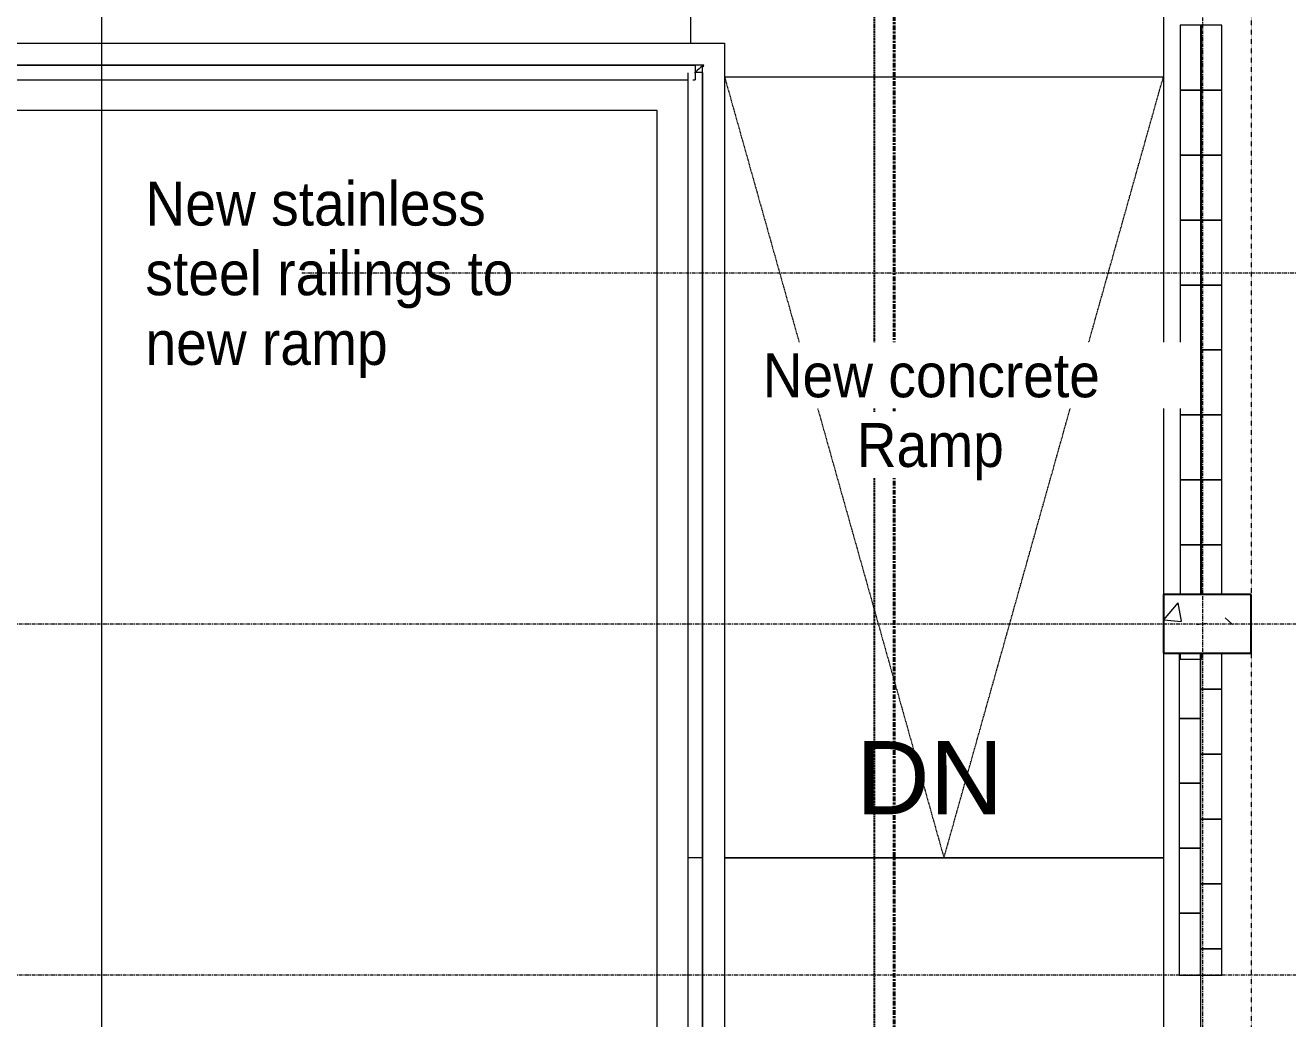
# Model space of a CAD drawing. Header units: millimetres. Extents: x -44657 to 28812, y -28146 to 16565.
# Drawn here: x -34151 to -29835, y -12626 to -9230 of the extents above; entities that cross this region are included whole.
import ezdxf

# ---------------------------------------------------------------- set-up
doc = ezdxf.new("R2010")
doc.units = ezdxf.units.MM
for name, pattern in [('Center', [31.75, 6.35, -4.7625, 15.875, -4.7625]), ('Dash 1_5mm', [3, 1.5, -1.5]), ('Detail Dash', [1.1, 0.55, -0.55]), ('Detail Dash 2', [1.6, 0.8, -0.8]), ('Grid Line', [22.225, 12.7, -3.175, 3.175, -3.175])]:
    doc.linetypes.add(name, pattern=pattern)
for name, color, linetype, lineweight in [('A-ANNO-DIMS', 211, 'Continuous', 5), ('A-ANNO-DIMS-100', 211, 'Continuous', 5), ('A-AREA', 32, 'Continuous', 5), ('A-DETL', 90, 'Continuous', 5), ('A-FLOR', 192, 'Continuous', 9), ('A-FLOR-HRAL', 11, 'Continuous', 5), ('A-FLOR-LEVL', 51, 'Continuous', 5), ('A-FLOR-LEVL-TEXT', 2, 'Continuous', 5), ('A-GLAZ-CURT', 52, 'Continuous', 5), ('A-WALL', 113, 'Continuous', 9), ('C-PROP-LINE', 91, 'Center', 40), ('G-ANNO-TEXT', 231, 'Continuous', 5), ('S-COLS', 52, 'Continuous', 5), ('S-GRID', 1, 'Continuous', 5)]:
    doc.layers.add(name, color=color, linetype=linetype, lineweight=lineweight)
doc.styles.add('Arial', font='arial.ttf', dxfattribs={"height": 250})
doc.styles.add('Arial_3', font='arial.ttf', dxfattribs={"width": 0.9, "height": 120})
doc.styles.add('Arial_5', font='arial.ttf', dxfattribs={"width": 0.9, "height": 150})
doc.dimstyles.new('SVA_-_1_2mm_Arial', dxfattribs={"dimscale": 304.8, "dimtxt": 122.431128, "dimasz": 0.492126, "dimexe": 0.492126, "dimexo": 0.0625, "dimgap": 0.246063, "dimtad": 1, "dimdec": 0, "dimrnd": 5, "dimzin": 0, "dimdsep": 46, "dimtxsty": 'Arial_3', "dimblk1": 'OBLIQUE', "dimblk2": 'OBLIQUE', "dimsah": 1, "dimcen": 0.09, "dimdle": 0.492126, "dimazin": 0, "dimtfac": 1, "dimtdec": 4, "dimtix": 1, "dimtmove": 0, "dimatfit": 3, "dimfxl": 1.968504, "dimfxlon": 1, "dimtvp": 1, "dimtfill": 1, "dimtolj": 1, "dimtzin": 0, "dimarcsym": 2})

# ---------------------------------------------------------------- blocks, each defined once
blk = doc.blocks.new('M_Concrete-Rectangular-Column - 200 x 300m-1407141-NEW PROPOSED GROUND STOREY PLAN _White Box_')
at = {"layer": 'S-COLS'}
h = blk.add_hatch(dxfattribs=at)
h.set_pattern_fill('FP_44', color=256, style=0, pattern_type=2)
h.set_pattern_definition([(140, (-11275.7, 30110.56), (63.756, 728.737), [76.2, -838.2]), (85, (-11275.7, 30110.56), (-764.228, -140.972), [60.96, -670.56]), (190.451, (-11270.36, 30171.3), (-700.467, 587.77), [64.76, -712.36]), (136.184, (-11478.9, 30110.6), (168.17, 1084.316), [114.3, -1257.3]), (186.636, (-11464.9, 30200.9), (-989.71, 949.61), [97.14, -1068.54]), (81.184, (-11478.9, 30110.6), (-989.7, 949.62), [91.44, -1005.84]), (111, (-11428.1, 30212.16), (409.061, 606.458), [76.2, -838.2]), (56, (-11428.1, 30212.16), (-736.753, 247.208), [60.96, -670.56]), (161.451, (-11394, 30262.7), (-327.685, 853.668), [64.76, -712.36]), (127.5, (-11275.67, 30110.56), (-338.2201, 12.3547), [33.528, -628.904, 33.528, -1320.292]), (127.5, (-11275.67, 30110.56), (-338.2201, 12.3547), [-695.96, -647.192, 33.528, -639.572]), (97.5, (-11275.67, 30110.56), (-400.722, 267.279), [33.528, -354.584, 33.528, -870.204]), (97.5, (-11275.67, 30110.56), (-400.722, 267.279), [-421.64, -613.664, 33.528, -223.012]), (57.5, (-11275.67, 29884), (22.9153, 542.3633), [33.528, -220.472, 33.528, -1810.512]), (57.5, (-11275.67, 29884), (22.9153, 542.3633), [-287.528, -758.952, 33.528, -1018.032]), (47.5, (-11275.67, 29782.4), (-101.707, 592.517), [33.528, -296.672, 33.528, -492.76, -746.76]), (47.5, (-11275.67, 29782.4), (-101.707, 592.517), [-856.488, 33.528, -713.232])])
h.paths.add_polyline_path([(100, 150), (-100, 150), (-100, -150), (100, -150), (100, 147.5)])
at = {"layer": 'S-COLS', "lineweight": 25}
for p, q in [((100, 150), (-100, 150)), ((-100, 150), (-100, -150)), ((100, -150), (100, 150)), ((-100, -150), (100, -150))]:
    blk.add_line(p, q, dxfattribs=at)
blk = doc.blocks.new('The BREEZEBLOCK Family1 - The BREEZEBLOCK Family1-1267693-NEW PROPOSED GROUND STOREY PLAN _White Box_')
at = {"layer": 'A-GLAZ-CURT'}
for p, q in [((111, 0), (-111, 0)), ((-111, 0), (-111, -73)), ((111, -73), (111, 0)), ((-111, -73), (111, -73))]:
    blk.add_line(p, q, dxfattribs=at)
blk = doc.blocks.new('The BREEZEBLOCK Family1 - The BREEZEBLOCK Family1-V33-NEW PROPOSED GROUND STOREY PLAN _White Box_')
at = {"layer": 'A-GLAZ-CURT'}
for p, q in [((59, 0), (-111, 0)), ((-111, 0), (-111, -73)), ((-111, -73), (59, -73))]:
    blk.add_line(p, q, dxfattribs=at)
blk = doc.blocks.new('The BREEZEBLOCK Family1 - The BREEZEBLOCK Family1-1267696-NEW PROPOSED GROUND STOREY PLAN _White Box_')
at = {"layer": 'A-GLAZ-CURT'}
for p, q in [((85, 0), (-85, 0)), ((-85, 0), (-85, -73)), ((-85, -73), (85, -73))]:
    blk.add_line(p, q, dxfattribs=at)
blk = doc.blocks.new('The BREEZEBLOCK Family1 - The BREEZEBLOCK Family1-1267700-NEW PROPOSED GROUND STOREY PLAN _White Box_')
at = {"layer": 'A-GLAZ-CURT'}
for p, q in [((84.5, 0), (63.5, 0)), ((84.5, -73), (84.5, 0)), ((63.5, -73), (84.5, -73))]:
    blk.add_line(p, q, dxfattribs=at)
blk = doc.blocks.new('The BREEZEBLOCK Family1 - The BREEZEBLOCK Family1-V40-NEW PROPOSED GROUND STOREY PLAN _White Box_')
at = {"layer": 'A-GLAZ-CURT'}
for p, q in [((111, 0), (-12.25, 0)), ((111, -73), (111, 0)), ((-12.25, -73), (111, -73))]:
    blk.add_line(p, q, dxfattribs=at)
blk = doc.blocks.new('The BREEZEBLOCK Family1 - The BREEZEBLOCK Family1-1267702-NEW PROPOSED GROUND STOREY PLAN _White Box_')
at = {"layer": 'A-GLAZ-CURT'}
for p, q in [((45, 0), (-45, 0)), ((-45, 0), (-45, -73)), ((45, -73), (45, 0)), ((-45, -73), (45, -73))]:
    blk.add_line(p, q, dxfattribs=at)
blk = doc.blocks.new('The BREEZEBLOCK Family1 - The BREEZEBLOCK Family1-1357747-NEW PROPOSED GROUND STOREY PLAN _White Box_')
at = {"layer": 'A-GLAZ-CURT'}
for p, q in [((106, 0), (-106, 0)), ((-106, 0), (-106, -73)), ((106, -73), (106, 0)), ((-106, -73), (106, -73))]:
    blk.add_line(p, q, dxfattribs=at)
blk = doc.blocks.new('Top Rail Type - Top Rail_Internal_-1357121-NEW PROPOSED GROUND STOREY PLAN _White Box_')
at = {"layer": 'A-FLOR-HRAL'}
for p, q in [((-31885.6, -12075.7), (-31885.6, -13700.7)), ((-31858.2, -12075.7), (-31862.9, -12075.7)), ((-31835.6, -13650.7), (-31835.6, -12075.7)), ((-30260.6, -13650.7), (-31835.6, -13650.7)), ((-31885.6, -13700.7), (-30260.6, -13700.7))]:
    blk.add_line(p, q, dxfattribs=at)
blk.add_open_spline([(-31862.9, -13678), (-31862.7, -13677.8), (-31861.9, -13677), (-31860.6, -13675.7), (-31859.2, -13674.4), (-31858.5, -13673.6), (-31858.2, -13673.3)], degree=3, knots=[0.4701827, 0.4701827, 0.4701827, 0.4701827, 0.47916667, 0.5, 0.52083333, 0.5298173, 0.5298173, 0.5298173, 0.5298173], dxfattribs=at)
blk = doc.blocks.new('Top Rail Type - Top Rail_Internal_-V82-NEW PROPOSED GROUND STOREY PLAN _White Box_')
at = {"layer": 'A-FLOR-HRAL'}
for p, q in [((-31835.6, -12075.7), (-31885.6, -12075.7)), ((-31885.6, -12075.7), (-31885.6, -13700.7)), ((-31835.6, -12075.7), (-31835.6, -13650.7)), ((-31835.6, -13650.7), (-30260.6, -13650.7)), ((-31885.6, -13700.7), (-30260.6, -13700.7))]:
    blk.add_line(p, q, dxfattribs=at)
blk = doc.blocks.new('Top Rail Type - Top Rail_Internal_-1357512-NEW PROPOSED GROUND STOREY PLAN _White Box_')
at = {"layer": 'A-FLOR-HRAL'}
for p, q in [((-31831.8, -9365.7), (-38375.8, -9365.7)), ((-31835.6, -12075.7), (-31835.6, -9370.1)), ((-38375.8, -9415.7), (-31885.6, -9415.7)), ((-31885.6, -9419.5), (-31885.6, -12075.7))]:
    blk.add_line(p, q, dxfattribs=at)
at = {"layer": 'A-FLOR-HRAL', "flags": 128}
for points in [[(-31831.8, -9365.7), (-31833.7, -9366.5), (-31837.1, -9369), (-31841.9, -9373), (-31847.7, -9378.2), (-31854, -9384.2), (-31860.6, -9390.7), (-31862.8, -9393)], [(-31835.5, -9372.2), (-31833, -9369), (-31831.6, -9366.5), (-31831.8, -9365.7)]]:
    blk.add_lwpolyline(points, dxfattribs=at)
blk = doc.blocks.new('Top Rail Type - Top Rail_Internal_-V83-NEW PROPOSED GROUND STOREY PLAN _White Box_')
at = {"layer": 'A-FLOR-HRAL'}
for p, q in [((-38375.8, -9365.7), (-31860.6, -9365.7)), ((-31885.6, -9392.2), (-31885.6, -12075.7)), ((-31860.6, -9365.7), (-31860.6, -9415.7)), ((-31835.6, -9390.7), (-31860.6, -9390.7)), ((-31835.6, -9390.7), (-31835.6, -12075.7)), ((-38375.8, -9415.7), (-31885.6, -9415.7)), ((-31869.4, -9415.7), (-31860.6, -9415.7))]:
    blk.add_line(p, q, dxfattribs=at)
blk = doc.blocks.new('Family - ___-859879-NEW PROPOSED GROUND STOREY PLAN _White Box_')
at = {"layer": 'C-PROP-LINE'}
blk.add_line((-31180.6, -7822.7), (-31180.6, -24522.7), dxfattribs=at)
blk = doc.blocks.new('DIMBLOCK69-NEW PROPOSED GROUND STOREY PLAN _White Box_')
at = {"layer": 'A-ANNO-DIMS-100'}
for p, q in [((-33888.8, -22360.7), (-33888.8, -7652.7)), ((-33888.8, -7802.7), (-34038.8, -7802.7)), ((-33888.8, -7802.7), (-33288.8, -7802.7)), ((-33888.8, -22210.7), (-34038.8, -22210.7)), ((-33888.8, -22210.7), (-33288.8, -22210.7))]:
    blk.add_line(p, q, dxfattribs=at)
at = {"layer": 'A-ANNO-DIMS-100', "lineweight": 25}
for p, q in [((-33888.8, -7802.7), (-33963.8, -7727.7)), ((-33888.8, -7802.7), (-33813.8, -7877.7)), ((-33888.8, -22210.7), (-33963.8, -22135.7)), ((-33888.8, -22210.7), (-33813.8, -22285.7))]:
    blk.add_line(p, q, dxfattribs=at)
at = {"layer": 'A-ANNO-DIMS-100', "color": 0, "insert": (-34119.6, -15213.9), "char_height": 120, "width": 497.259, "attachment_point": 1, "rotation": 90, "line_spacing_factor": 0.941778, "style": 'Arial_3', "bg_fill": 3, "box_fill_scale": 1.25, "bg_fill_color": 256, "bg_fill_true_color": 13158600, "bg_fill_transparency": 0}
blk.add_mtext('14410', dxfattribs=at)
blk = doc.blocks.new('_Oblique')
at = {"color": 0, "linetype": 'ByBlock', "lineweight": -2}
blk.add_line((-0.5, -0.5), (0.5, 0.5), dxfattribs=at)

msp = doc.modelspace()

# ---------------------------------------------------------------- linework, layer by layer
at = {"layer": 'A-AREA'}
msp.add_line((-30133.6, -12476.9), (-30133.6, -13575.7), dxfattribs=at)
at = {"layer": 'A-DETL', "linetype": 'Detail Dash'}
for p, q in [((-30260.6, -7790.7), (-30260.6, -22257.7)), ((-29960.6, -7802.7), (-29960.6, -21940.7))]:
    msp.add_line(p, q, dxfattribs=at)
at = {"layer": 'A-FLOR'}
for p, q in [((-30260.6, -7802.7), (-30260.6, -11175.7)), ((-30260.6, -11375.7), (-30260.6, -13560.7)), ((-30260.6, -12075.7), (-31760.6, -12075.7))]:
    msp.add_line(p, q, dxfattribs=at)
at = {"layer": 'A-FLOR-LEVL'}
for p, q in [((-31875.8, -9290.7), (-31875.8, -7805.9)), ((-31760.6, -9405.7), (-30260.6, -9405.7)), ((-31760.6, -12075.7), (-30260.6, -12075.7))]:
    msp.add_line(p, q, dxfattribs=at)
at = {"layer": 'A-WALL'}
for p, q in [((-38575.6, -9290.7), (-31760.6, -9290.7)), ((-31760.6, -9290.7), (-31760.6, -13560.7)), ((-31990.6, -9520.7), (-38575.6, -9520.7)), ((-31990.6, -13790.7), (-31990.6, -9520.7))]:
    msp.add_line(p, q, dxfattribs=at)
at = {"layer": 'S-GRID', "linetype": 'Grid Line'}
for p, q in [((-30125.6, -26129), (-30125.6, 6082.5)), ((-34973, -11275.7), (-13383.6, -11275.7))]:
    msp.add_line(p, q, dxfattribs=at)

# ---------------------------------------------------------------- block references
at = {"layer": 'A-FLOR-HRAL'}
for name in ['Top Rail Type - Top Rail_Internal_-1357512-NEW PROPOSED GROUND STOREY PLAN _White Box_', 'Top Rail Type - Top Rail_Internal_-V83-NEW PROPOSED GROUND STOREY PLAN _White Box_', 'Top Rail Type - Top Rail_Internal_-1357121-NEW PROPOSED GROUND STOREY PLAN _White Box_', 'Top Rail Type - Top Rail_Internal_-V82-NEW PROPOSED GROUND STOREY PLAN _White Box_']:
    msp.add_blockref(name, (0, 0), dxfattribs=at)
at = {"layer": 'A-GLAZ-CURT', "rotation": 269.9999999999998}
for name, p in [('The BREEZEBLOCK Family1 - The BREEZEBLOCK Family1-1267693-NEW PROPOSED GROUND STOREY PLAN _White Box_', (-30130.6, -9340.7)), ('The BREEZEBLOCK Family1 - The BREEZEBLOCK Family1-1267693-NEW PROPOSED GROUND STOREY PLAN _White Box_', (-30060.8, -9340.7)), ('The BREEZEBLOCK Family1 - The BREEZEBLOCK Family1-1267693-NEW PROPOSED GROUND STOREY PLAN _White Box_', (-30130.6, -9562.7)), ('The BREEZEBLOCK Family1 - The BREEZEBLOCK Family1-1267693-NEW PROPOSED GROUND STOREY PLAN _White Box_', (-30060.8, -9562.7)), ('The BREEZEBLOCK Family1 - The BREEZEBLOCK Family1-1267693-NEW PROPOSED GROUND STOREY PLAN _White Box_', (-30130.6, -9784.7)), ('The BREEZEBLOCK Family1 - The BREEZEBLOCK Family1-1267693-NEW PROPOSED GROUND STOREY PLAN _White Box_', (-30060.8, -9784.7)), ('The BREEZEBLOCK Family1 - The BREEZEBLOCK Family1-1267693-NEW PROPOSED GROUND STOREY PLAN _White Box_', (-30130.6, -10006.7)), ('The BREEZEBLOCK Family1 - The BREEZEBLOCK Family1-1267693-NEW PROPOSED GROUND STOREY PLAN _White Box_', (-30060.8, -10006.7)), ('The BREEZEBLOCK Family1 - The BREEZEBLOCK Family1-1267693-NEW PROPOSED GROUND STOREY PLAN _White Box_', (-30130.6, -10228.7)), ('The BREEZEBLOCK Family1 - The BREEZEBLOCK Family1-1267693-NEW PROPOSED GROUND STOREY PLAN _White Box_', (-30060.8, -10228.7)), ('The BREEZEBLOCK Family1 - The BREEZEBLOCK Family1-1267693-NEW PROPOSED GROUND STOREY PLAN _White Box_', (-30130.6, -10450.7)), ('The BREEZEBLOCK Family1 - The BREEZEBLOCK Family1-1267693-NEW PROPOSED GROUND STOREY PLAN _White Box_', (-30060.8, -10450.7)), ('The BREEZEBLOCK Family1 - The BREEZEBLOCK Family1-1267693-NEW PROPOSED GROUND STOREY PLAN _White Box_', (-30130.6, -10672.7)), ('The BREEZEBLOCK Family1 - The BREEZEBLOCK Family1-1267693-NEW PROPOSED GROUND STOREY PLAN _White Box_', (-30060.8, -10672.7)), ('The BREEZEBLOCK Family1 - The BREEZEBLOCK Family1-1267693-NEW PROPOSED GROUND STOREY PLAN _White Box_', (-30130.6, -10894.7)), ('The BREEZEBLOCK Family1 - The BREEZEBLOCK Family1-1267693-NEW PROPOSED GROUND STOREY PLAN _White Box_', (-30060.8, -10894.7)), ('The BREEZEBLOCK Family1 - The BREEZEBLOCK Family1-V33-NEW PROPOSED GROUND STOREY PLAN _White Box_', (-30130.6, -11116.7)), ('The BREEZEBLOCK Family1 - The BREEZEBLOCK Family1-1267696-NEW PROPOSED GROUND STOREY PLAN _White Box_', (-30060.8, -11090.7)), ('The BREEZEBLOCK Family1 - The BREEZEBLOCK Family1-1267693-NEW PROPOSED GROUND STOREY PLAN _White Box_', (-30133.8, -11487.9)), ('The BREEZEBLOCK Family1 - The BREEZEBLOCK Family1-1267700-NEW PROPOSED GROUND STOREY PLAN _White Box_', (-30130.6, -11312.2)), ('The BREEZEBLOCK Family1 - The BREEZEBLOCK Family1-V40-NEW PROPOSED GROUND STOREY PLAN _White Box_', (-30060.8, -11387.9)), ('The BREEZEBLOCK Family1 - The BREEZEBLOCK Family1-1267693-NEW PROPOSED GROUND STOREY PLAN _White Box_', (-30060.8, -11609.9)), ('The BREEZEBLOCK Family1 - The BREEZEBLOCK Family1-1267693-NEW PROPOSED GROUND STOREY PLAN _White Box_', (-30133.8, -11709.9)), ('The BREEZEBLOCK Family1 - The BREEZEBLOCK Family1-1267693-NEW PROPOSED GROUND STOREY PLAN _White Box_', (-30060.8, -11831.9)), ('The BREEZEBLOCK Family1 - The BREEZEBLOCK Family1-1267693-NEW PROPOSED GROUND STOREY PLAN _White Box_', (-30133.8, -11931.9)), ('The BREEZEBLOCK Family1 - The BREEZEBLOCK Family1-1267693-NEW PROPOSED GROUND STOREY PLAN _White Box_', (-30060.8, -12053.9)), ('The BREEZEBLOCK Family1 - The BREEZEBLOCK Family1-1267693-NEW PROPOSED GROUND STOREY PLAN _White Box_', (-30133.8, -12153.9)), ('The BREEZEBLOCK Family1 - The BREEZEBLOCK Family1-1267693-NEW PROPOSED GROUND STOREY PLAN _White Box_', (-30060.8, -12275.9)), ('The BREEZEBLOCK Family1 - The BREEZEBLOCK Family1-1357747-NEW PROPOSED GROUND STOREY PLAN _White Box_', (-30133.8, -12370.9)), ('The BREEZEBLOCK Family1 - The BREEZEBLOCK Family1-1267702-NEW PROPOSED GROUND STOREY PLAN _White Box_', (-30060.8, -12431.9))]:
    msp.add_blockref(name, p, dxfattribs=at)
at = {"layer": 'S-COLS', "rotation": 269.9999999999997}
msp.add_blockref('M_Concrete-Rectangular-Column - 200 x 300m-1407141-NEW PROPOSED GROUND STOREY PLAN _White Box_', (-30110.6, -11275.7), dxfattribs=at)

# ---------------------------------------------------------------- texts
at = {"layer": 'A-FLOR-LEVL-TEXT', "insert": (-31311.7, -11676.6), "char_height": 250, "width": 602.738, "attachment_point": 1, "line_spacing_factor": 0.941778, "style": 'Arial', "bg_fill": 3, "box_fill_scale": 1.25, "bg_fill_color": 256, "bg_fill_true_color": 13158600, "bg_fill_transparency": 0}
msp.add_mtext('DN', dxfattribs=at)

# ---------------------------------------------------------------- next in the draw order: linework, layer by layer
at = {"layer": 'A-DETL', "linetype": 'Dash 1_5mm', "lineweight": 25}
msp.add_line((-31247.9, -23198), (-31247.9, 2018.6), dxfattribs=at)
at = {"layer": 'A-DETL', "linetype": 'Detail Dash 2'}
for p, q in [((-31760.6, -9405.7), (-31010.6, -12075.7)), ((-31010.6, -12075.7), (-30260.6, -9405.7))]:
    msp.add_line(p, q, dxfattribs=at)

# ---------------------------------------------------------------- next in the draw order: block references
at = {"layer": 'C-PROP-LINE'}
msp.add_blockref('Family - ___-859879-NEW PROPOSED GROUND STOREY PLAN _White Box_', (0, 0), dxfattribs=at)

# ---------------------------------------------------------------- next in the draw order: dimensions: what is measured, and where the dimension line sits
at = {"layer": 'A-ANNO-DIMS'}
dim = msp.add_linear_dim(base=(-33888.8, -7802.7), p1=(-33288.8, -22210.7), p2=(-33288.8, -7802.7), angle=90, dimstyle='SVA_-_1_2mm_Arial', override={"dimpost": '<>', "dimfxl": 14408}, dxfattribs=at)
dim.commit()
dim.dimension.update_dxf_attribs({"geometry": 'DIMBLOCK69-NEW PROPOSED GROUND STOREY PLAN _White Box_', "text_midpoint": (-34025.1, -15006.7)})

# ---------------------------------------------------------------- next in the draw order: linework, layer by layer
at = {"layer": 'S-GRID', "linetype": 'Grid Line'}
msp.add_line((-34973, -12475.7), (-13383.6, -12475.7), dxfattribs=at)

# ---------------------------------------------------------------- next in the draw order: texts
at = {"layer": 'G-ANNO-TEXT', "color": 7, "char_height": 150, "attachment_point": 1, "style": 'Arial_5', "bg_fill": 3, "box_fill_scale": 1.25, "bg_fill_color": 256, "bg_fill_true_color": 13158600, "bg_fill_transparency": 0}
for s, insert, width in [('New stainless ', (-33740, -9764.4), 1471.898), ('New concrete ', (-31630.3, -10351.4), 1457.468)]:
    msp.add_mtext(s, dxfattribs=dict(at, insert=insert, width=width))

# ---------------------------------------------------------------- next in the draw order: texts
for s, insert, width in [('steel railings to ', (-33740, -10002.5), 1580.126), ('Ramp', (-31308.9, -10589.5), 606.076)]:
    msp.add_mtext(s, dxfattribs=dict(at, insert=insert, width=width))

# ---------------------------------------------------------------- next in the draw order: linework, layer by layer
at = {"layer": 'S-GRID', "linetype": 'Grid Line'}
msp.add_line((-33205.6, -10075.7), (7444.6, -10075.7), dxfattribs=at)

# ---------------------------------------------------------------- next in the draw order: texts
at = {"layer": 'G-ANNO-TEXT', "color": 7, "insert": (-33740, -10240.7), "char_height": 150, "width": 1002.911, "attachment_point": 1, "style": 'Arial_5', "bg_fill": 3, "box_fill_scale": 1.25, "bg_fill_color": 256, "bg_fill_true_color": 13158600, "bg_fill_transparency": 0}
msp.add_mtext('new ramp', dxfattribs=at)

doc.saveas('drawing.dxf')
